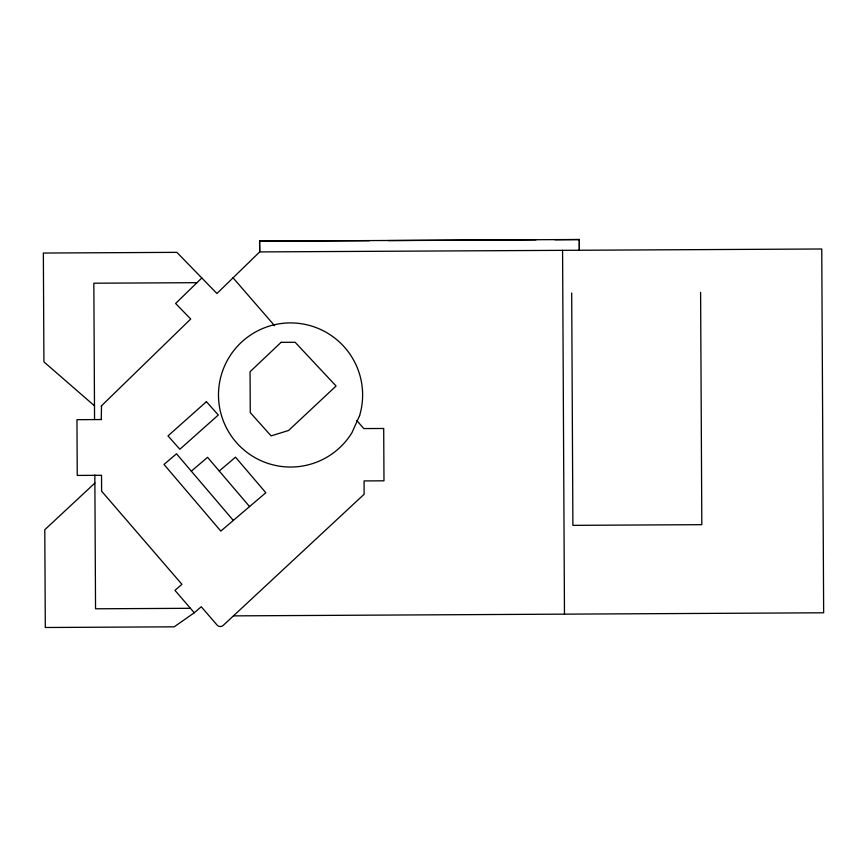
<?xml version="1.0" encoding="UTF-8"?>
<svg xmlns="http://www.w3.org/2000/svg" width="867" height="867" viewBox="0 0 867 867"><rect width="100%" height="100%" fill="white"/><g stroke="black" fill="none" stroke-linecap="round" stroke-linejoin="round"><path stroke-width="1.3" d="M579.319 242.793L579.362 250.26L579.308 239.498L259.623 241.156L259.623 243.454M579.308 239.498L579.308 241.785M201.816 277.982L175.611 303.483L190.718 319.013L101.168 406.135M94.882 483.071L44.791 529.726L45.301 627.502L174.191 626.83L194.273 612.774L201.274 606.737L217.379 625.41A4.324 4.324 0 0 0 223.242 625.378L364.14 494.244L364.064 480.925L383.983 480.817L383.702 428.471L363.793 428.569L356.727 420.43M191.314 471.171L207.56 457.31L249.566 506.577M219.253 471.019L235.499 457.169L265.811 492.727L220.814 531.092L163.993 464.452L176.5 453.788L233.321 520.428M259.623 241.156L369.353 240.69M388.308 240.593L535.969 239.823M554.923 239.725L579.308 239.595M196.993 282.675L93.842 283.216L94.557 419.585M101.526 405.789L101.233 419.552M101.591 419.552L76.957 419.682L77.25 475.419L101.526 475.3L101.612 491.177L181.94 584.325L174.95 590.362L194.273 612.774M190.415 608.298L95.543 608.797L94.839 474.964M233.461 615.873L823.65 612.796L821.753 248.992L259.677 251.918L216.923 293.512L176.879 252.351L43.35 253.045L43.914 361.875L94.481 405.821M233.06 277.819L274.579 325.699M700.601 292.32L701.815 524.676L572.892 525.348L571.689 292.992M562.575 250.346L564.471 614.15M259.623 244.461L259.677 251.918L259.623 241.264M359.61 415.586L351.926 432.752A72.069 72.069 0 0 1 230.384 434.638A72.069 72.069 0 0 1 280.03 323.684A72.069 72.069 0 0 1 359.61 415.586M281.081 342.346L250.054 371.726L250.27 412.594L271.1 435.884L288.581 430.476L336.071 386.021L295.127 342.27L281.081 342.346M206.411 401.67L167.992 435.906L179.87 449.247L218.3 415.022L206.411 401.67"/></g></svg>
